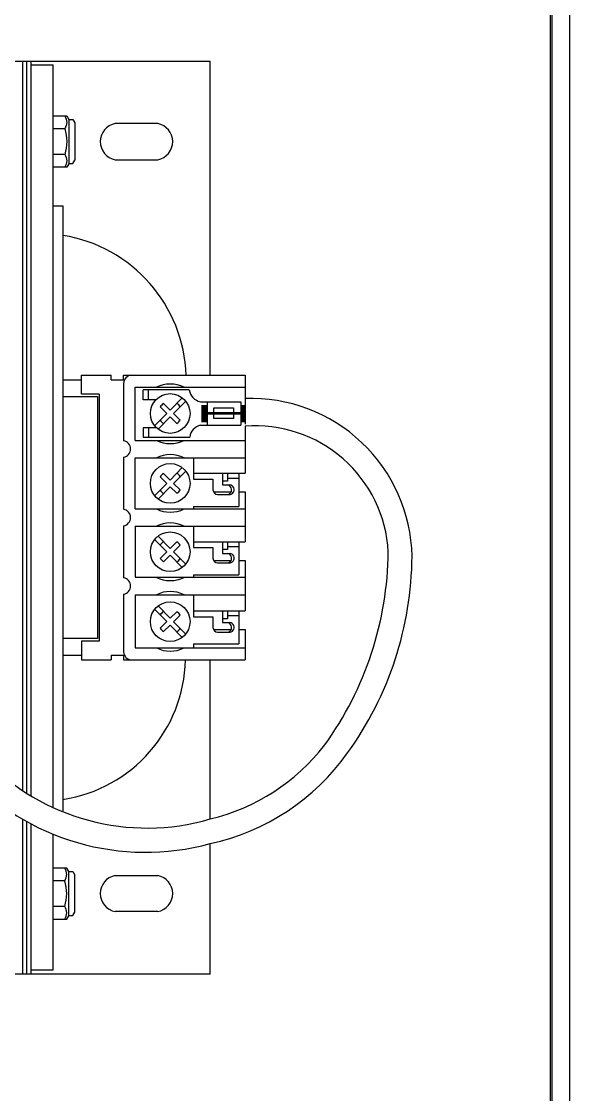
# Model space of a CAD drawing. Header units: inches. Extents: x -1050 to 2326, y -960 to 1416.
# Drawn here: x 881.5 to 989.2, y 848.8 to 1059.5 of the extents above; entities that cross this region are included whole.
import ezdxf

# ---------------------------------------------------------------- set-up
doc = ezdxf.new("R2010")
doc.units = ezdxf.units.IN
doc.header["$LTSCALE"] = 10
doc.layers.get('0').update_dxf_attribs({"linetype": 'CONTINUOUS'})
doc.layers.add('PSYMS', color=7, linetype='CONTINUOUS')

# ---------------------------------------------------------------- blocks, each defined once
blk = doc.blocks.new('5084600')
for p, q in [((0.1179, 70.681), (0.1179, 0.9236)), ((-0.0197, 69.9801), (-0.0197, 0.5666))]:
    blk.add_line(p, q)
blk = doc.blocks.new('E0919202')
for p, q in [((-0.4323, 6.437), (4.8377, 6.437)), ((3.3885, 0.7955), (3.3885, 6.437)), ((3.4198, 0.7753), (3.4198, 6.437)), ((3.4527, 0.7549), (3.4527, 6.437)), ((3.4527, 6.407), (3.6227, 6.407)), ((3.6227, 0.6651), (3.6227, 6.407)), ((4.8377, 4.007), (4.8377, 6.437)), ((3.6227, 6.0126), (3.7303, 6.0126)), ((3.7303, 6.0126), (3.7456, 5.9861)), ((3.7456, 5.9861), (3.7456, 5.6433)), ((3.7456, 5.985), (3.7764, 5.985)), ((3.7764, 5.985), (3.7917, 5.9585)), ((3.7134, 5.9136), (3.6227, 5.9136)), ((3.7917, 5.9585), (3.7917, 5.6709)), ((4.4322, 5.9537), (4.1032, 5.9537)), ((3.7134, 5.7157), (3.6227, 5.7157)), ((3.7456, 5.6433), (3.7303, 5.6168)), ((3.7456, 5.6444), (3.7764, 5.6444)), ((3.7764, 5.6444), (3.7917, 5.6709)), ((4.1032, 5.6743), (4.4322, 5.6743)), ((3.7303, 5.6168), (3.6227, 5.6168)), ((3.6227, 5.3168), (3.6996, 5.3168)), ((3.6996, 5.3168), (3.6996, 0.632)), ((3.8424, 3.862), (3.8424, 4.007)), ((3.8424, 4.007), (4.0724, 4.007)), ((4.0724, 3.972), (4.0724, 4.007)), ((4.1684, 3.972), (4.1684, 4.007)), ((4.1684, 4.007), (4.1965, 4.007)), ((4.1965, 4.007), (4.3806, 4.007)), ((4.3806, 4.007), (4.5556, 4.007)), ((4.5556, 4.007), (4.7891, 4.007)), ((4.7891, 4.007), (4.8987, 4.007)), ((4.8377, 4.007), (5.1084, 4.007)), ((5.1084, 4.007), (5.1084, 3.8276)), ((3.6996, 3.972), (3.8424, 3.972)), ((4.0724, 3.972), (4.1684, 3.972)), ((4.1684, 3.9445), (4.1684, 3.501)), ((4.2564, 3.504), (4.2564, 3.9145)), ((4.2564, 3.9145), (4.4214, 3.9145)), ((4.4214, 3.9145), (4.6354, 3.9145)), ((4.6354, 3.9145), (5.1084, 3.9145)), ((3.6996, 3.842), (3.9674, 3.842)), ((3.9794, 3.862), (3.8424, 3.862)), ((3.9674, 3.842), (3.9674, 1.972)), ((3.9794, 3.862), (3.9794, 1.952)), ((4.6753, 3.8939), (4.3198, 3.8939)), ((4.3198, 3.8186), (4.3198, 3.8939)), ((4.4181, 3.8186), (4.3198, 3.8186)), ((4.3609, 3.8186), (4.3609, 3.8939)), ((4.5282, 3.7379), (4.6222, 3.8333)), ((5.1084, 3.8276), (5.1084, 3.6306)), ((4.5024, 3.7116), (4.4506, 3.7626)), ((4.5282, 3.7379), (4.4765, 3.7888)), ((4.5544, 3.712), (4.6485, 3.8074)), ((4.762, 3.8028), (5.0745, 3.8028)), ((4.8152, 3.7703), (4.7712, 3.7703)), ((4.8152, 3.7676), (4.7712, 3.7676)), ((4.8152, 3.7648), (4.7712, 3.7648)), ((4.8152, 3.7621), (4.7712, 3.7621)), ((4.8152, 3.7594), (4.7712, 3.7594)), ((4.8152, 3.7567), (4.7712, 3.7567)), ((4.8152, 3.754), (4.7712, 3.754)), ((4.8152, 3.7513), (4.7712, 3.7513)), ((4.8152, 3.7485), (4.7712, 3.7485)), ((4.8152, 3.7458), (4.7712, 3.7458)), ((4.8152, 3.7431), (4.7712, 3.7431)), ((4.8152, 3.7404), (4.7712, 3.7404)), ((4.8152, 3.7377), (4.7712, 3.7377)), ((4.8152, 3.735), (4.7712, 3.735)), ((4.8148, 3.8028), (4.8148, 3.6208)), ((5.0745, 3.8028), (5.0745, 3.6208)), ((5.1084, 3.7703), (5.0745, 3.7703)), ((5.1084, 3.7676), (5.0745, 3.7676)), ((5.1084, 3.7648), (5.0745, 3.7648)), ((5.1084, 3.7621), (5.0745, 3.7621)), ((5.1084, 3.7594), (5.0745, 3.7594)), ((5.1084, 3.7567), (5.0745, 3.7567)), ((5.1084, 3.754), (5.0745, 3.754)), ((5.1084, 3.7513), (5.0745, 3.7513)), ((5.1084, 3.7485), (5.0745, 3.7485)), ((5.1084, 3.7458), (5.0745, 3.7458)), ((5.1084, 3.7431), (5.0745, 3.7431)), ((5.1084, 3.7404), (5.0745, 3.7404)), ((5.1084, 3.7377), (5.0745, 3.7377)), ((5.1084, 3.735), (5.0745, 3.735)), ((4.4083, 3.6162), (4.5024, 3.7116)), ((4.4346, 3.5903), (4.5286, 3.6858)), ((4.58, 3.6352), (4.5286, 3.6858)), ((4.6062, 3.661), (4.5544, 3.712)), ((4.8152, 3.7323), (4.7712, 3.7323)), ((4.8152, 3.7295), (4.7712, 3.7295)), ((4.8152, 3.7268), (4.7712, 3.7268)), ((4.8152, 3.7241), (4.7712, 3.7241)), ((4.8152, 3.7214), (4.7712, 3.7214)), ((4.8152, 3.7187), (4.7712, 3.7187)), ((4.8152, 3.716), (4.7712, 3.716)), ((4.8152, 3.7132), (4.7712, 3.7132)), ((4.8152, 3.7105), (4.7712, 3.7105)), ((4.8152, 3.7078), (4.7712, 3.7078)), ((4.8152, 3.7051), (4.7712, 3.7051)), ((4.8152, 3.7024), (4.7712, 3.7024)), ((4.8152, 3.6997), (4.7712, 3.6997)), ((4.8152, 3.697), (4.7712, 3.697)), ((4.8152, 3.6942), (4.7712, 3.6942)), ((4.8152, 3.6915), (4.7712, 3.6915)), ((4.8152, 3.6888), (4.7712, 3.6888)), ((4.8152, 3.6861), (4.7712, 3.6861)), ((4.8152, 3.6834), (4.7712, 3.6834)), ((4.8152, 3.6807), (4.7712, 3.6807)), ((4.8152, 3.678), (4.7712, 3.678)), ((4.8152, 3.6752), (4.7712, 3.6752)), ((4.8152, 3.6725), (4.7712, 3.6725)), ((4.8152, 3.6698), (4.7712, 3.6698)), ((4.8152, 3.6671), (4.7712, 3.6671)), ((4.8152, 3.6644), (4.7712, 3.6644)), ((4.8152, 3.6617), (4.7712, 3.6617)), ((4.8152, 3.6589), (4.7712, 3.6589)), ((4.8152, 3.6562), (4.7712, 3.6562)), ((4.8152, 3.6535), (4.7712, 3.6535)), ((5.0745, 3.7181), (4.8148, 3.7181)), ((5.0745, 3.7056), (4.8148, 3.7056)), ((5.1084, 3.7323), (5.0745, 3.7323)), ((5.1084, 3.7295), (5.0745, 3.7295)), ((5.1084, 3.7268), (5.0745, 3.7268)), ((5.1084, 3.7241), (5.0745, 3.7241)), ((5.1084, 3.7214), (5.0745, 3.7214)), ((5.1084, 3.7187), (5.0745, 3.7187)), ((5.1084, 3.716), (5.0745, 3.716)), ((5.1084, 3.7132), (5.0745, 3.7132)), ((5.1084, 3.7105), (5.0745, 3.7105)), ((5.1084, 3.7078), (5.0745, 3.7078)), ((5.1084, 3.7051), (5.0745, 3.7051)), ((5.1084, 3.7024), (5.0745, 3.7024)), ((5.1084, 3.6997), (5.0745, 3.6997)), ((5.1084, 3.697), (5.0745, 3.697)), ((5.1084, 3.6942), (5.0745, 3.6942)), ((5.1084, 3.6915), (5.0745, 3.6915)), ((5.1084, 3.6888), (5.0745, 3.6888)), ((5.1084, 3.6861), (5.0745, 3.6861)), ((5.1084, 3.6834), (5.0745, 3.6834)), ((5.1084, 3.6807), (5.0745, 3.6807)), ((5.1084, 3.678), (5.0745, 3.678)), ((5.1084, 3.6752), (5.0745, 3.6752)), ((5.1084, 3.6725), (5.0745, 3.6725)), ((5.1084, 3.6698), (5.0745, 3.6698)), ((5.1084, 3.6671), (5.0745, 3.6671)), ((5.1084, 3.6644), (5.0745, 3.6644)), ((5.1084, 3.6617), (5.0745, 3.6617)), ((5.1084, 3.6589), (5.0745, 3.6589)), ((5.1084, 3.6562), (5.0745, 3.6562)), ((5.1084, 3.6535), (5.0745, 3.6535)), ((4.3198, 3.6016), (4.3198, 3.5297)), ((4.4216, 3.6016), (4.3198, 3.6016)), ((4.3609, 3.6016), (4.3609, 3.5297)), ((4.762, 3.6208), (5.0745, 3.6208)), ((4.8152, 3.6508), (4.7712, 3.6508)), ((4.8152, 3.6481), (4.7712, 3.6481)), ((5.1084, 3.6508), (5.0745, 3.6508)), ((5.1084, 3.6481), (5.0745, 3.6481)), ((5.1084, 3.6131), (5.1084, 3.2492)), ((4.2564, 3.504), (4.4214, 3.504)), ((4.3198, 3.5297), (4.6804, 3.5297)), ((4.4214, 3.504), (4.6354, 3.504)), ((4.6354, 3.504), (5.1084, 3.504)), ((4.1684, 3.373), (4.1684, 2.971)), ((4.2564, 2.974), (4.2564, 3.369)), ((4.2564, 3.369), (4.4214, 3.369)), ((4.4214, 3.369), (4.6354, 3.369)), ((4.6354, 3.369), (5.1084, 3.369)), ((4.7084, 3.369), (4.7084, 3.2042)), ((4.5282, 3.1976), (4.4765, 3.2485)), ((4.5282, 3.1976), (4.6222, 3.293)), ((4.5544, 3.1717), (4.6485, 3.2671)), ((4.7084, 3.2492), (5.0584, 3.2492)), ((4.9334, 3.2492), (4.9334, 3.1593)), ((4.9705, 3.2492), (4.9705, 3.1894)), ((5.0584, 3.2492), (5.0584, 3.1052)), ((5.0584, 3.2492), (5.1084, 3.2492)), ((4.4083, 3.0759), (4.5024, 3.1713)), ((4.5024, 3.1713), (4.4506, 3.2223)), ((4.6062, 3.1207), (4.5544, 3.1717)), ((4.7084, 3.2042), (4.8584, 3.2042)), ((4.8584, 3.2042), (4.8584, 3.121)), ((4.9705, 3.1894), (4.9334, 3.1894)), ((4.9334, 3.1593), (4.9899, 3.1593)), ((4.9705, 3.213), (5.0584, 3.213)), ((4.4346, 3.05), (4.5286, 3.1455)), ((4.58, 3.0949), (4.5286, 3.1455)), ((4.8631, 3.1052), (4.9999, 3.1052)), ((4.8941, 3.0851), (4.9813, 3.0851)), ((5.0584, 3.1052), (5.1084, 3.1052)), ((5.0584, 3.1052), (5.0584, 2.9937)), ((5.1084, 3.1052), (5.1084, 2.7202)), ((4.7084, 2.9937), (5.0584, 2.9937)), ((4.7084, 2.9937), (4.7084, 2.974)), ((4.2564, 2.974), (4.4214, 2.974)), ((4.4214, 2.974), (4.6354, 2.974)), ((4.6354, 2.974), (5.1084, 2.974)), ((4.1684, 2.843), (4.1684, 2.442)), ((4.2564, 2.84), (4.4214, 2.84)), ((4.2564, 2.84), (4.2564, 2.445)), ((4.4214, 2.84), (4.6354, 2.84)), ((4.6354, 2.84), (5.1084, 2.84)), ((4.7084, 2.84), (4.7084, 2.6752)), ((4.4346, 2.764), (4.5286, 2.6685)), ((4.4083, 2.7381), (4.5024, 2.6427)), ((4.58, 2.7191), (4.5286, 2.6685)), ((4.6062, 2.6933), (4.5544, 2.6423)), ((4.7084, 2.7202), (5.0584, 2.7202)), ((4.7084, 2.6752), (4.8584, 2.6752)), ((4.8584, 2.6752), (4.8584, 2.592)), ((4.9334, 2.7202), (4.9334, 2.6303)), ((4.9705, 2.6604), (4.9334, 2.6604)), ((4.9705, 2.7202), (4.9705, 2.6604)), ((4.9705, 2.684), (5.0584, 2.684)), ((5.0584, 2.7202), (5.0584, 2.5762)), ((5.0584, 2.7202), (5.1084, 2.7202)), ((4.5024, 2.6427), (4.4506, 2.5917)), ((4.5282, 2.6164), (4.4765, 2.5655)), ((4.5282, 2.6164), (4.6222, 2.521)), ((4.5544, 2.6423), (4.6485, 2.5469)), ((4.8631, 2.5762), (4.9999, 2.5762)), ((4.9334, 2.6303), (4.9899, 2.6303)), ((5.0584, 2.5762), (5.1084, 2.5762)), ((5.0584, 2.5762), (5.0584, 2.4647)), ((5.1084, 2.5762), (5.1084, 2.185)), ((4.8941, 2.5561), (4.9813, 2.5561)), ((4.2564, 2.445), (4.4214, 2.445)), ((4.4214, 2.445), (4.6354, 2.445)), ((4.6354, 2.445), (5.1084, 2.445)), ((4.7084, 2.4647), (5.0584, 2.4647)), ((4.7084, 2.4647), (4.7084, 2.445)), ((4.1684, 2.314), (4.1684, 1.8695)), ((4.2564, 2.31), (4.4214, 2.31)), ((4.2564, 2.31), (4.2564, 1.8995)), ((4.4214, 2.31), (4.6354, 2.31)), ((4.6354, 2.31), (5.1084, 2.31)), ((4.7084, 2.31), (4.7084, 2.14)), ((4.4083, 2.1978), (4.5024, 2.1024)), ((4.4346, 2.2237), (4.5286, 2.1282)), ((4.58, 2.1788), (4.5286, 2.1282)), ((4.7084, 2.185), (5.0584, 2.185)), ((4.9334, 2.185), (4.9334, 2.0951)), ((4.9705, 2.185), (4.9705, 2.1252)), ((5.0584, 2.185), (5.0584, 2.041)), ((5.0584, 2.185), (5.1084, 2.185)), ((4.5024, 2.1024), (4.4506, 2.0514)), ((4.5282, 2.0761), (4.4765, 2.0252)), ((4.5282, 2.0761), (4.6222, 1.9807)), ((4.6062, 2.153), (4.5544, 2.102)), ((4.5544, 2.102), (4.6485, 2.0066)), ((4.7084, 2.14), (4.8584, 2.14)), ((4.8584, 2.14), (4.8584, 2.0568)), ((4.9705, 2.1252), (4.9334, 2.1252)), ((4.9334, 2.0951), (4.9899, 2.0951)), ((4.9705, 2.1488), (5.0584, 2.1488)), ((4.8631, 2.041), (4.9999, 2.041)), ((4.8941, 2.0209), (4.9813, 2.0209)), ((5.0584, 2.041), (5.1084, 2.041)), ((5.0584, 2.041), (5.0584, 1.9295)), ((5.1084, 2.041), (5.1084, 1.807)), ((3.9674, 1.972), (3.6996, 1.972)), ((3.8424, 1.952), (3.8424, 1.807)), ((3.9794, 1.952), (3.8424, 1.952)), ((4.7084, 1.9295), (5.0584, 1.9295)), ((4.7084, 1.9295), (4.7084, 1.8995)), ((3.6996, 1.842), (3.8424, 1.842)), ((4.0724, 1.842), (4.1684, 1.842)), ((4.0724, 1.842), (4.0724, 1.807)), ((4.1684, 1.842), (4.1684, 1.807)), ((4.2564, 1.8995), (4.4214, 1.8995)), ((4.4214, 1.8995), (4.6354, 1.8995)), ((4.6354, 1.8995), (5.1084, 1.8995)), ((3.8424, 1.807), (4.0724, 1.807)), ((4.1684, 1.807), (4.1965, 1.807)), ((4.1965, 1.807), (4.3806, 1.807)), ((4.3806, 1.807), (4.5556, 1.807)), ((4.5556, 1.807), (4.7891, 1.807)), ((4.7891, 1.807), (4.8987, 1.807)), ((4.8377, 1.807), (5.1084, 1.807)), ((4.8377, 0.5763), (4.8377, 1.807)), ((3.3885, -0.623), (3.3885, 0.5739)), ((3.4198, -0.623), (3.4198, 0.5562)), ((3.4527, -0.623), (3.4527, 0.5384)), ((3.6227, -0.593), (3.6227, 0.4572)), ((4.8377, -0.623), (4.8377, 0.3861)), ((3.7303, 0.1972), (3.6227, 0.1972)), ((3.7456, 0.1707), (3.7303, 0.1972)), ((3.7456, -0.1721), (3.7456, 0.1707)), ((3.7456, 0.1696), (3.7764, 0.1696)), ((3.7764, 0.1696), (3.7917, 0.1431)), ((3.7134, 0.0983), (3.6227, 0.0983)), ((3.7917, -0.1445), (3.7917, 0.1431)), ((4.1032, 0.1397), (4.4322, 0.1397)), ((3.7134, -0.0996), (3.6227, -0.0996)), ((3.7764, -0.171), (3.7917, -0.1445)), ((4.4322, -0.1398), (4.1032, -0.1398)), ((3.6227, -0.1986), (3.7303, -0.1986)), ((3.7303, -0.1986), (3.7456, -0.1721)), ((3.7456, -0.171), (3.7764, -0.171)), ((4.8377, -0.623), (-0.4323, -0.623)), ((3.6227, -0.593), (3.4527, -0.593))]:
    blk.add_line(p, q)
for points in [[(3.7134, 6.0126, -0.309401), (3.7134, 5.9136, -0.154701), (3.7134, 5.7157, -0.309401), (3.7134, 5.6168, -0.309401)], [(3.7134, -0.1986, 0.309401), (3.7134, -0.0996, 0.154701), (3.7134, 0.0983, 0.309401), (3.7134, 0.1972, 0.309401)]]:
    blk.add_lwpolyline(points, format="xyb")
blk.add_lwpolyline([(4.8654, 3.672), (4.8654, 3.756), (5.0182, 3.756), (5.0182, 3.672)], close=True)
for centre in [(4.5284, 3.7118), (4.5284, 3.1715), (4.5284, 2.6425), (4.5284, 2.1022)]:
    blk.add_circle(centre, 0.1535)
for centre, radius, start, end in [((4.13, 5.814), 0.1423, 100.86383, 259.13617), ((4.4054, 5.814), 0.1423, 280.86383, 79.13617), ((3.5188, 3.9705), 1.1331, 1.75987, 80.82007), ((4.2309, 3.9445), 0.0625, 90, 180), ((4.5284, 3.7015), 0.2384, 63.32903, 116.67097), ((4.7855, 3.9121), 0.1118, 189.39287, 257.87295), ((5.153, 2.5828), 1.2456, 1.21059, 92.05064), ((4.5444, 3.6958), 0.1151, 126.14475, 144.55856), ((4.5134, 3.6966), 0.1151, 36.22163, 54.63543), ((4.5444, 3.7259), 0.1151, 215.44144, 233.85525), ((4.5134, 3.7291), 0.1151, 305.34211, 323.75808), ((4.7858, 3.5173), 0.1062, 102.95385, 173.27232), ((5.1869, 2.5872), 1.0289, 3.09833, 94.37592), ((4.1571, 3.437), 0.065, 279.97101, 80.02899), ((4.5284, 3.717), 0.2384, 243.32903, 296.67097), ((4.5284, 3.156), 0.2384, 63.32903, 116.67097), ((4.5444, 3.1555), 0.1151, 126.14475, 144.55856), ((4.5134, 3.1563), 0.1151, 36.22163, 54.63543), ((4.9666, 3.1221), 0.0373, 262.89744, 83.87069), ((4.9859, 3.1221), 0.0373, 262.89744, 83.87069), ((4.5444, 3.1856), 0.1151, 215.44144, 233.85525), ((4.5134, 3.1888), 0.1151, 305.34211, 323.75808), ((4.8974, 3.1241), 0.0391, 184.50994, 265.24998), ((4.1571, 2.907), 0.065, 279.97101, 80.02899), ((4.5284, 3.187), 0.2384, 243.32903, 296.67097), ((4.5284, 2.627), 0.2384, 63.32903, 116.67097), ((4.5444, 2.6284), 0.1151, 126.14475, 144.55856), ((4.5134, 2.6252), 0.1151, 36.24192, 54.65789), ((4.5444, 2.6585), 0.1151, 215.44144, 233.85525), ((4.5134, 2.6577), 0.1151, 305.36457, 323.77837), ((4.8974, 2.595), 0.0391, 184.50994, 265.24998), ((4.9666, 2.5931), 0.0373, 262.89744, 83.87069), ((4.9859, 2.5931), 0.0373, 262.89744, 83.87069), ((3.6228, 2.667), 2.5916, 324.13487, 359.46453), ((3.7644, 2.6291), 2.6339, 324.16519, 359.56495), ((4.1571, 2.378), 0.065, 279.97101, 80.02899), ((4.5284, 2.658), 0.2384, 243.32903, 296.67097), ((4.5284, 2.097), 0.2384, 63.32903, 116.67097), ((4.5444, 2.0881), 0.1151, 126.14475, 144.55856), ((4.5134, 2.0849), 0.1151, 36.24192, 54.65789), ((4.9666, 2.0579), 0.0373, 262.89744, 83.87069), ((4.9859, 2.0579), 0.0373, 262.89744, 83.87069), ((4.5444, 2.1182), 0.1151, 215.44144, 233.85525), ((4.5134, 2.1174), 0.1151, 305.36457, 323.77837), ((4.8974, 2.0599), 0.0391, 184.50994, 265.24998), ((4.2309, 1.8695), 0.0625, 180, 270), ((4.5284, 2.1125), 0.2384, 243.32903, 296.67097), ((3.5317, 1.8302), 1.1147, 278.66153, 358.80638), ((4.4669, 2.1211), 1.5886, 283.49859, 322.2566), ((4.4621, 2.1102), 1.7646, 282.29012, 324.56301), ((4.3489, 2.245), 1.7387, 223.54928, 286.32863), ((4.3382, 2.2165), 1.8974, 222.47509, 285.26296), ((4.13, 0), 0.1423, 100.86383, 259.13617), ((4.4054, 0), 0.1423, 280.86383, 79.13617)]:
    blk.add_arc(centre, radius, start, end)

msp = doc.modelspace()

# ---------------------------------------------------------------- linework, layer by layer
at = {"layer": 'PSYMS'}
msp.add_lwpolyline([(985.46, 1158.64), (734.99, 1158.64), (734.99, 773.69), (985.46, 773.69)], close=True, dxfattribs=at)

# ---------------------------------------------------------------- block references
at = {"layer": 'PSYMS', "xscale": 25.39999999999964, "yscale": 25.39999999999964, "zscale": 25.39999999999964}
for name, p in [('5084600', (986.18, -613.15)), ('E0919202', (795.73, 888.23))]:
    msp.add_blockref(name, p, dxfattribs=at)

doc.saveas('drawing.dxf')
